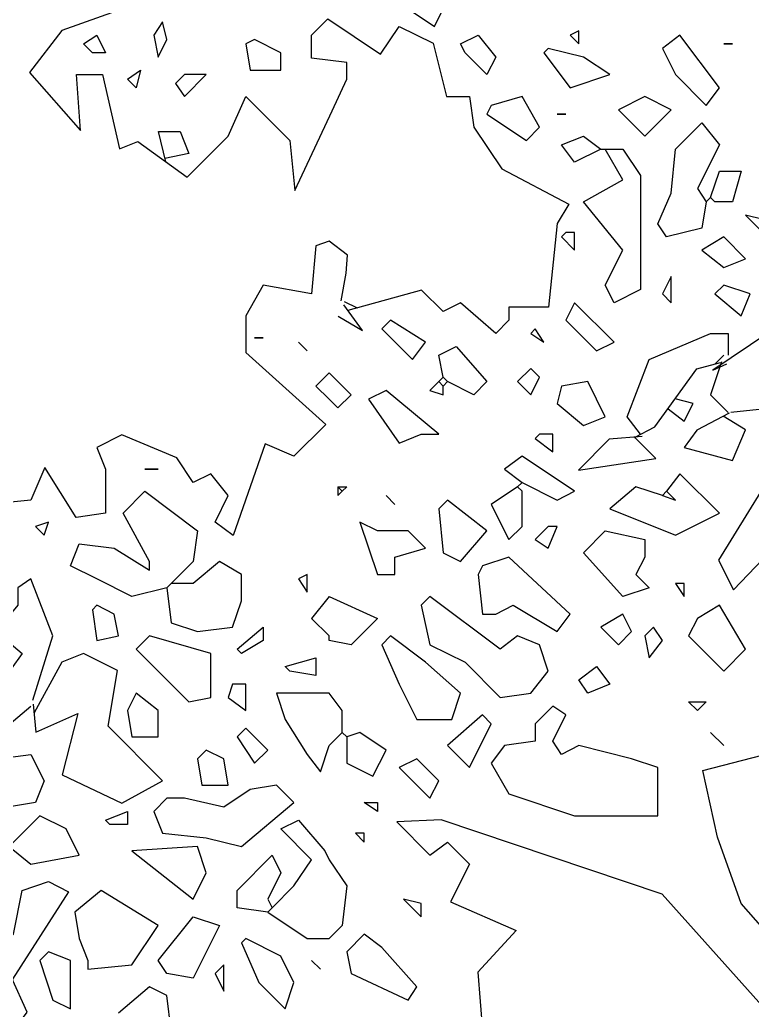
# Model space of a CAD drawing. Header units: metres. Extents: x -3.8 to 7.9, y -0.6 to 14.
# Drawn here: x -2.181 to -1.369, y 8.554 to 9.652 of the extents above; entities that cross this region are included whole.
import ezdxf

# ---------------------------------------------------------------- set-up
doc = ezdxf.new("R2010")
doc.units = ezdxf.units.M
doc.layers.add('ceco.net 88 green shadow', color=102, linetype='Continuous')
doc.layers.add('ceco.net 88 pair trees', color=7, linetype='Continuous')

msp = doc.modelspace()

# ---------------------------------------------------------------- linework, layer by layer
at = {"layer": 'ceco.net 88 green shadow', "linetype": 'Continuous'}
for p, q in [((-1.7503, 9.6638), (-1.7211, 9.6443)), ((-1.7211, 9.6443), (-1.7114, 9.6638)), ((-2.0225, 9.6492), (-2.0322, 9.6346)), ((-2.0176, 9.6297), (-2.0225, 9.6492)), ((-1.5608, 9.6395), (-1.5705, 9.6346)), ((-1.5608, 9.6249), (-1.5608, 9.6395)), ((-2.1099, 9.6249), (-2.0954, 9.6346)), ((-2.0954, 9.6346), (-2.0856, 9.6152)), ((-2.0322, 9.6346), (-2.0273, 9.6103)), ((-2.0273, 9.6103), (-2.0176, 9.6297)), ((-1.9204, 9.6297), (-1.9301, 9.6249)), ((-1.8912, 9.6152), (-1.9204, 9.6297)), ((-1.692, 9.6249), (-1.6725, 9.6346)), ((-1.6725, 9.6346), (-1.6531, 9.6103)), ((-1.5705, 9.6346), (-1.5608, 9.6249)), ((-1.449, 9.6346), (-1.4684, 9.62)), ((-1.4052, 9.5763), (-1.449, 9.6346)), ((-2.1002, 9.6152), (-2.1099, 9.6249)), ((-2.0856, 9.6152), (-2.1002, 9.6152)), ((-1.9301, 9.6249), (-1.9253, 9.5957)), ((-1.8912, 9.5957), (-1.8912, 9.6152)), ((-1.6871, 9.6152), (-1.692, 9.6249)), ((-1.6628, 9.5909), (-1.6871, 9.6152)), ((-1.5948, 9.62), (-1.5996, 9.6152)), ((-1.5996, 9.6152), (-1.5705, 9.5763)), ((-1.5559, 9.6103), (-1.5948, 9.62)), ((-1.4684, 9.62), (-1.4538, 9.5909)), ((-1.4004, 9.6249), (-1.3907, 9.6249)), ((-1.3907, 9.6249), (-1.4004, 9.6249)), ((-1.6531, 9.6103), (-1.6628, 9.5909)), ((-1.5267, 9.5909), (-1.5559, 9.6103)), ((-2.0613, 9.586), (-2.0468, 9.5957)), ((-2.0468, 9.5957), (-2.0516, 9.5763)), ((-1.9253, 9.5957), (-1.8912, 9.5957)), ((-2.0516, 9.5763), (-2.0613, 9.586)), ((-1.9982, 9.5909), (-2.0079, 9.5811)), ((-1.9982, 9.5666), (-1.9739, 9.5909)), ((-1.9739, 9.5909), (-1.9982, 9.5909)), ((-1.5705, 9.5763), (-1.5267, 9.5909)), ((-1.4538, 9.5909), (-1.4198, 9.5568)), ((-2.0079, 9.5811), (-1.9982, 9.5666)), ((-1.4198, 9.5568), (-1.4052, 9.5763)), ((-1.6239, 9.5666), (-1.658, 9.5568)), ((-1.6045, 9.5325), (-1.6239, 9.5666)), ((-1.4879, 9.5666), (-1.517, 9.552)), ((-1.4587, 9.552), (-1.4879, 9.5666)), ((-1.658, 9.5568), (-1.6628, 9.5471)), ((-1.517, 9.552), (-1.4879, 9.5228)), ((-1.4879, 9.5228), (-1.4587, 9.552)), ((-1.6628, 9.5471), (-1.6191, 9.518)), ((-1.5851, 9.5471), (-1.5753, 9.5471)), ((-1.5753, 9.5471), (-1.5851, 9.5471)), ((-1.4538, 9.5082), (-1.4247, 9.5374)), ((-1.4247, 9.5374), (-1.4052, 9.5131)), ((-1.6191, 9.518), (-1.6045, 9.5325)), ((-1.5802, 9.5131), (-1.5559, 9.5228)), ((-1.5559, 9.5228), (-1.5365, 9.5082)), ((-1.5656, 9.4937), (-1.5802, 9.5131)), ((-1.5365, 9.5082), (-1.5656, 9.4937)), ((-1.5365, 9.5082), (-1.5316, 9.5082)), ((-1.5316, 9.5082), (-1.5122, 9.5082)), ((-1.5122, 9.4742), (-1.5316, 9.5082)), ((-1.5122, 9.5082), (-1.4927, 9.4791)), ((-1.4587, 9.4596), (-1.4538, 9.5082)), ((-1.4052, 9.5131), (-1.4295, 9.4645)), ((-1.415, 9.4548), (-1.4052, 9.4839)), ((-1.4052, 9.4839), (-1.3809, 9.4839)), ((-1.3809, 9.4839), (-1.3907, 9.4499)), ((-1.5559, 9.4499), (-1.5122, 9.4742)), ((-1.4927, 9.4791), (-1.4927, 9.3527)), ((-1.4295, 9.4645), (-1.4198, 9.4499)), ((-1.5122, 9.3965), (-1.5559, 9.4499)), ((-1.4733, 9.4256), (-1.4587, 9.4596)), ((-1.4198, 9.4499), (-1.4247, 9.4208)), ((-1.4198, 9.4499), (-1.415, 9.4548)), ((-1.4101, 9.4499), (-1.415, 9.4548)), ((-1.3907, 9.4499), (-1.4101, 9.4499)), ((-1.3761, 9.4353), (-1.3275, 9.3867)), ((-1.3566, 9.4305), (-1.3761, 9.4353)), ((-1.4636, 9.411), (-1.4733, 9.4256)), ((-1.4247, 9.4208), (-1.4636, 9.411)), ((-1.5753, 9.4159), (-1.5802, 9.411)), ((-1.5802, 9.411), (-1.5656, 9.3965)), ((-1.5656, 9.4159), (-1.5753, 9.4159)), ((-1.5656, 9.3965), (-1.5656, 9.4159)), ((-1.4004, 9.411), (-1.4247, 9.3965)), ((-1.3761, 9.3867), (-1.4004, 9.411)), ((-1.5316, 9.3576), (-1.5122, 9.3965)), ((-1.4247, 9.3965), (-1.4004, 9.377)), ((-1.4004, 9.377), (-1.3761, 9.3867)), ((-1.4587, 9.3673), (-1.4684, 9.3479)), ((-1.4587, 9.3381), (-1.4587, 9.3673)), ((-1.5219, 9.3381), (-1.5316, 9.3576)), ((-1.4927, 9.3527), (-1.5219, 9.3381)), ((-1.4004, 9.3576), (-1.4101, 9.3479)), ((-1.3712, 9.3479), (-1.4004, 9.3576)), ((-1.4684, 9.3479), (-1.4587, 9.3381)), ((-1.4101, 9.3479), (-1.3809, 9.3236)), ((-1.3809, 9.3236), (-1.3712, 9.3479)), ((-1.5656, 9.3381), (-1.5753, 9.3187)), ((-1.5219, 9.2944), (-1.5656, 9.3381)), ((-1.7697, 9.3187), (-1.7795, 9.309)), ((-1.7309, 9.2944), (-1.7697, 9.3187)), ((-1.5753, 9.3187), (-1.5413, 9.2847)), ((-1.7795, 9.309), (-1.7454, 9.275)), ((-1.6094, 9.309), (-1.6142, 9.3041)), ((-1.5996, 9.2944), (-1.6094, 9.309)), ((-1.9204, 9.2993), (-1.9107, 9.2993)), ((-1.9107, 9.2993), (-1.9204, 9.2993)), ((-1.6142, 9.3041), (-1.5996, 9.2944)), ((-1.8718, 9.2944), (-1.8621, 9.2847)), ((-1.8621, 9.2847), (-1.8718, 9.2944)), ((-1.7454, 9.275), (-1.7309, 9.2944)), ((-1.7163, 9.2798), (-1.6968, 9.2895)), ((-1.6968, 9.2895), (-1.6628, 9.2507)), ((-1.5413, 9.2847), (-1.5219, 9.2944)), ((-1.7114, 9.2555), (-1.7163, 9.2798)), ((-1.6142, 9.2652), (-1.6288, 9.2507)), ((-1.6045, 9.2555), (-1.6142, 9.2652)), ((-1.8378, 9.2604), (-1.8524, 9.2458)), ((-1.8378, 9.2604), (-1.8135, 9.2361)), ((-1.7163, 9.2507), (-1.7114, 9.2555)), ((-1.7114, 9.2555), (-1.7066, 9.2507)), ((-1.6142, 9.2361), (-1.6045, 9.2555)), ((-1.8524, 9.2458), (-1.8378, 9.2312)), ((-1.7163, 9.2507), (-1.726, 9.2409)), ((-1.7163, 9.2507), (-1.7114, 9.2458)), ((-1.7114, 9.2458), (-1.7066, 9.2507)), ((-1.7114, 9.2361), (-1.7114, 9.2458)), ((-1.6774, 9.2361), (-1.7066, 9.2507)), ((-1.6628, 9.2507), (-1.6774, 9.2361)), ((-1.6288, 9.2507), (-1.6142, 9.2361)), ((-1.5802, 9.2458), (-1.5851, 9.2264)), ((-1.551, 9.2507), (-1.5802, 9.2458)), ((-1.5316, 9.2118), (-1.551, 9.2507)), ((-1.8281, 9.2215), (-1.8378, 9.2312)), ((-1.8135, 9.2361), (-1.8281, 9.2215)), ((-1.7746, 9.2409), (-1.794, 9.2312)), ((-1.794, 9.2312), (-1.76, 9.1826)), ((-1.7163, 9.1923), (-1.7746, 9.2409)), ((-1.726, 9.2409), (-1.7114, 9.2361)), ((-1.5851, 9.2264), (-1.5559, 9.2021)), ((-1.5559, 9.2021), (-1.5316, 9.2118)), ((-1.76, 9.1826), (-1.7357, 9.1923)), ((-1.7357, 9.1923), (-1.7163, 9.1923)), ((-1.6045, 9.1923), (-1.6094, 9.1875)), ((-1.6094, 9.1875), (-1.5899, 9.1729)), ((-1.5899, 9.1923), (-1.6045, 9.1923)), ((-1.5899, 9.1729), (-1.5899, 9.1923)), ((-1.6239, 9.168), (-1.6434, 9.1535)), ((-1.5656, 9.1292), (-1.6239, 9.168)), ((-2.0419, 9.1535), (-2.0273, 9.1535)), ((-2.0273, 9.1535), (-2.0419, 9.1535)), ((-1.6434, 9.1535), (-1.6239, 9.1389)), ((-1.449, 9.1486), (-1.4636, 9.1292)), ((-1.4052, 9.1049), (-1.449, 9.1486)), ((-1.8281, 9.134), (-1.8281, 9.1243)), ((-1.8281, 9.134), (-1.8183, 9.134)), ((-1.8281, 9.134), (-1.8232, 9.1292)), ((-1.8183, 9.134), (-1.8232, 9.1292)), ((-1.6288, 9.134), (-1.658, 9.1146)), ((-1.6288, 9.134), (-1.6239, 9.1389)), ((-1.6239, 9.1292), (-1.6288, 9.134)), ((-1.6239, 9.1389), (-1.5851, 9.1194)), ((-1.4976, 9.134), (-1.5267, 9.1097)), ((-1.4684, 9.1243), (-1.4976, 9.134)), ((-2.0662, 9.1049), (-2.0419, 9.1292)), ((-2.0419, 9.1292), (-1.9836, 9.0854)), ((-1.8281, 9.1243), (-1.8232, 9.1292)), ((-1.7746, 9.1243), (-1.7649, 9.1146)), ((-1.7649, 9.1146), (-1.7746, 9.1243)), ((-1.6239, 9.1097), (-1.6239, 9.1292)), ((-1.5851, 9.1194), (-1.5656, 9.1292)), ((-1.4684, 9.1243), (-1.4636, 9.1292)), ((-1.4684, 9.1243), (-1.4538, 9.1194)), ((-1.4538, 9.1194), (-1.4636, 9.1292)), ((-1.7066, 9.1194), (-1.7163, 9.1097)), ((-1.7163, 9.1097), (-1.7114, 9.0611)), ((-1.6628, 9.0854), (-1.7066, 9.1194)), ((-1.658, 9.1146), (-1.6385, 9.0757)), ((-1.6239, 9.0903), (-1.6239, 9.1097)), ((-1.5267, 9.1097), (-1.4538, 9.0806)), ((-2.037, 9.0514), (-2.0662, 9.1049)), ((-1.4538, 9.0806), (-1.4052, 9.1049)), ((-2.1488, 9.0951), (-2.1634, 9.0903)), ((-2.1634, 9.0903), (-2.1537, 9.0806)), ((-2.1537, 9.0806), (-2.1488, 9.0951)), ((-1.8038, 9.0951), (-1.7843, 9.0368)), ((-1.7843, 9.0854), (-1.8038, 9.0951)), ((-1.6385, 9.0757), (-1.6239, 9.0903)), ((-1.5948, 9.0903), (-1.6094, 9.0757)), ((-1.5948, 9.066), (-1.5851, 9.0903)), ((-1.5851, 9.0903), (-1.5948, 9.0903)), ((-1.9836, 9.0854), (-1.9884, 9.0514)), ((-1.7503, 9.0854), (-1.7843, 9.0854)), ((-1.7309, 9.066), (-1.7503, 9.0854)), ((-1.692, 9.0514), (-1.6628, 9.0854)), ((-1.5559, 9.0611), (-1.5316, 9.0854)), ((-1.5316, 9.0854), (-1.4879, 9.0757)), ((-2.1245, 9.0465), (-2.1148, 9.0708)), ((-2.1148, 9.0708), (-2.0759, 9.066)), ((-2.0759, 9.066), (-2.037, 9.0417)), ((-1.7649, 9.0563), (-1.7309, 9.066)), ((-1.6094, 9.0757), (-1.5948, 9.066)), ((-1.4879, 9.0757), (-1.4879, 9.0563)), ((-1.7649, 9.0368), (-1.7649, 9.0563)), ((-1.7114, 9.0611), (-1.692, 9.0514)), ((-1.6385, 9.0563), (-1.6677, 9.0465)), ((-1.5705, 8.9931), (-1.6385, 9.0563)), ((-1.5122, 9.0125), (-1.5559, 9.0611)), ((-1.4879, 9.0563), (-1.4976, 9.0368)), ((-2.0954, 9.032), (-2.1245, 9.0465)), ((-2.037, 9.0417), (-2.037, 9.0514)), ((-1.9884, 9.0514), (-2.0127, 9.0271)), ((-1.9593, 9.0514), (-1.9884, 9.0271)), ((-1.935, 9.0368), (-1.9593, 9.0514)), ((-1.6677, 9.0465), (-1.6725, 9.0368)), ((-1.935, 9.0077), (-1.935, 9.0368)), ((-1.8621, 9.0368), (-1.8718, 9.032)), ((-1.8621, 9.0174), (-1.8621, 9.0368)), ((-1.7843, 9.0368), (-1.7649, 9.0368)), ((-1.6725, 9.0368), (-1.6677, 8.9931)), ((-1.4976, 9.0368), (-1.483, 9.0222)), ((-2.0565, 9.0125), (-2.0954, 9.032)), ((-2.0176, 9.0222), (-2.0565, 9.0125)), ((-2.0176, 9.0222), (-2.0127, 9.0271)), ((-2.0176, 9.0222), (-2.0127, 8.9834)), ((-1.9884, 9.0271), (-2.0127, 9.0271)), ((-1.8718, 9.032), (-1.8621, 9.0174)), ((-1.483, 9.0222), (-1.5122, 9.0125)), ((-1.4538, 9.0271), (-1.4441, 9.0125)), ((-1.4441, 9.0271), (-1.4538, 9.0271)), ((-1.4441, 9.0125), (-1.4441, 9.0271)), ((-1.8378, 9.0125), (-1.8572, 8.9882)), ((-1.8378, 9.0125), (-1.7843, 8.9882)), ((-1.726, 9.0125), (-1.7357, 9.0028)), ((-1.6482, 8.9542), (-1.726, 9.0125)), ((-2.0954, 9.0028), (-2.1002, 8.9979)), ((-2.0759, 8.9931), (-2.0954, 9.0028)), ((-1.9447, 8.9785), (-1.935, 9.0077)), ((-1.7357, 9.0028), (-1.726, 8.9591)), ((-1.6531, 8.9931), (-1.6337, 9.0028)), ((-1.6337, 9.0028), (-1.5851, 8.9736)), ((-1.4052, 9.0028), (-1.4295, 8.9882)), ((-1.3761, 8.9542), (-1.4052, 9.0028)), ((-2.1002, 8.9979), (-2.0954, 8.9639)), ((-2.0711, 8.9688), (-2.0759, 8.9931)), ((-1.6677, 8.9931), (-1.6531, 8.9931)), ((-1.5851, 8.9736), (-1.5705, 8.9931)), ((-1.5122, 8.9931), (-1.5365, 8.9785)), ((-1.5024, 8.9736), (-1.5122, 8.9931)), ((-2.0127, 8.9834), (-1.9836, 8.9736)), ((-1.9836, 8.9736), (-1.9447, 8.9785)), ((-1.9398, 8.9542), (-1.9107, 8.9785)), ((-1.9107, 8.9785), (-1.9107, 8.9639)), ((-1.8572, 8.9882), (-1.8378, 8.9688)), ((-1.7843, 8.9882), (-1.8135, 8.9591)), ((-1.5365, 8.9785), (-1.517, 8.9591)), ((-1.4781, 8.9785), (-1.4879, 8.9688)), ((-1.4684, 8.9639), (-1.4781, 8.9785)), ((-1.4295, 8.9882), (-1.4393, 8.9688)), ((-2.0954, 8.9639), (-2.0711, 8.9688)), ((-2.037, 8.9688), (-2.0516, 8.9542)), ((-1.969, 8.9493), (-2.037, 8.9688)), ((-1.8378, 8.9639), (-1.8378, 8.9688)), ((-1.7697, 8.9688), (-1.7795, 8.9591)), ((-1.7309, 8.9396), (-1.7697, 8.9688)), ((-1.6288, 8.9688), (-1.6482, 8.9542)), ((-1.6045, 8.9591), (-1.6288, 8.9688)), ((-1.517, 8.9591), (-1.5024, 8.9736)), ((-1.4879, 8.9688), (-1.483, 8.9445)), ((-1.4393, 8.9688), (-1.4004, 8.9299)), ((-1.9107, 8.9639), (-1.935, 8.9493)), ((-1.8135, 8.9591), (-1.8378, 8.9639)), ((-1.7795, 8.9591), (-1.76, 8.9153)), ((-1.726, 8.9591), (-1.6871, 8.9396)), ((-1.5948, 8.9299), (-1.6045, 8.9591)), ((-1.483, 8.9445), (-1.4684, 8.9639)), ((-2.0516, 8.9542), (-1.9933, 8.8959)), ((-1.969, 8.9007), (-1.969, 8.9493)), ((-1.935, 8.9493), (-1.9398, 8.9542)), ((-1.4004, 8.9299), (-1.3761, 8.9542)), ((-1.8864, 8.9348), (-1.8524, 8.9445)), ((-1.8815, 8.9299), (-1.8864, 8.9348)), ((-1.8524, 8.9445), (-1.8524, 8.925)), ((-1.692, 8.9056), (-1.7309, 8.9396)), ((-1.6871, 8.9396), (-1.6482, 8.9007)), ((-1.5608, 8.9202), (-1.5413, 8.9348)), ((-1.5413, 8.9348), (-1.5267, 8.9153)), ((-1.8524, 8.925), (-1.8815, 8.9299)), ((-1.6142, 8.9056), (-1.5948, 8.9299)), ((-1.9447, 8.9153), (-1.9496, 8.9007)), ((-1.9301, 8.9153), (-1.9447, 8.9153)), ((-1.9301, 8.8862), (-1.9301, 8.9153)), ((-1.76, 8.9153), (-1.7406, 8.8764)), ((-1.551, 8.9056), (-1.5608, 8.9202)), ((-1.5267, 8.9153), (-1.551, 8.9056)), ((-2.0516, 8.9056), (-2.0613, 8.8862)), ((-2.0273, 8.8862), (-2.0516, 8.9056)), ((-1.8378, 8.9056), (-1.8961, 8.9056)), ((-1.8961, 8.9056), (-1.8864, 8.8764)), ((-1.8232, 8.8862), (-1.8378, 8.9056)), ((-1.7017, 8.8764), (-1.692, 8.9056)), ((-1.6482, 8.9007), (-1.6142, 8.9056)), ((-1.9933, 8.8959), (-1.969, 8.9007)), ((-1.9496, 8.9007), (-1.9301, 8.8862)), ((-1.5899, 8.891), (-1.6094, 8.8716)), ((-1.5753, 8.8813), (-1.5899, 8.891)), ((-1.4393, 8.8959), (-1.4198, 8.8959)), ((-1.4295, 8.8862), (-1.4393, 8.8959)), ((-1.4198, 8.8959), (-1.4295, 8.8862)), ((-2.0613, 8.8862), (-2.0565, 8.857)), ((-2.0273, 8.857), (-2.0273, 8.8862)), ((-1.8232, 8.8619), (-1.8232, 8.8862)), ((-1.6677, 8.8813), (-1.7066, 8.8473)), ((-1.658, 8.8716), (-1.6677, 8.8813)), ((-1.5899, 8.8521), (-1.5753, 8.8813)), ((-1.8864, 8.8764), (-1.8621, 8.8376)), ((-1.7406, 8.8764), (-1.7017, 8.8764)), ((-1.6823, 8.823), (-1.658, 8.8716)), ((-1.6094, 8.8716), (-1.6094, 8.8521)), ((-2.0565, 8.857), (-2.0273, 8.857)), ((-1.9301, 8.8667), (-1.9398, 8.857)), ((-1.9398, 8.857), (-1.9204, 8.8278)), ((-1.9058, 8.8424), (-1.9301, 8.8667)), ((-1.8232, 8.8619), (-1.8378, 8.8473)), ((-1.8232, 8.8619), (-1.8183, 8.857)), ((-1.8038, 8.8619), (-1.8183, 8.857)), ((-1.8183, 8.857), (-1.8183, 8.8278)), ((-1.7746, 8.8424), (-1.8038, 8.8619)), ((-1.415, 8.8619), (-1.4004, 8.8473)), ((-1.4004, 8.8473), (-1.415, 8.8619)), ((-1.8475, 8.8181), (-1.8378, 8.8473)), ((-1.7066, 8.8473), (-1.6823, 8.823)), ((-1.6434, 8.8473), (-1.658, 8.8278)), ((-1.6094, 8.8521), (-1.6434, 8.8473)), ((-1.5802, 8.8376), (-1.5899, 8.8521)), ((-1.5608, 8.8473), (-1.5802, 8.8376)), ((-1.5024, 8.8327), (-1.5608, 8.8473)), ((-2.2412, 8.8278), (-2.1683, 8.8376)), ((-2.1683, 8.8376), (-2.1537, 8.8084)), ((-1.9739, 8.8424), (-1.9836, 8.8327)), ((-1.9544, 8.8327), (-1.9739, 8.8424)), ((-1.9204, 8.8278), (-1.9058, 8.8424)), ((-1.8621, 8.8376), (-1.8475, 8.8181)), ((-1.7892, 8.8133), (-1.7746, 8.8424)), ((-1.9836, 8.8327), (-1.9787, 8.8035)), ((-1.9496, 8.8035), (-1.9544, 8.8327)), ((-1.8183, 8.8278), (-1.7892, 8.8133)), ((-1.7406, 8.8327), (-1.76, 8.823)), ((-1.7163, 8.8084), (-1.7406, 8.8327)), ((-1.658, 8.8278), (-1.6385, 8.7938)), ((-1.4733, 8.823), (-1.5024, 8.8327)), ((-1.76, 8.823), (-1.726, 8.789)), ((-1.4733, 8.7695), (-1.4733, 8.823)), ((-2.1537, 8.8084), (-2.1634, 8.7841)), ((-1.9787, 8.8035), (-1.9496, 8.8035)), ((-1.8961, 8.8035), (-1.9253, 8.7987)), ((-1.8767, 8.7841), (-1.8961, 8.8035)), ((-1.726, 8.789), (-1.7163, 8.8084)), ((-1.9253, 8.7987), (-1.9544, 8.7792)), ((-1.6385, 8.7938), (-1.5656, 8.7695)), ((-2.1634, 8.7841), (-2.2217, 8.7744)), ((-2.0176, 8.789), (-2.0322, 8.7744)), ((-1.9982, 8.789), (-2.0176, 8.789)), ((-1.9544, 8.7792), (-1.9982, 8.789)), ((-1.935, 8.7355), (-1.8767, 8.7841)), ((-1.7989, 8.7841), (-1.7843, 8.7841)), ((-1.7843, 8.7744), (-1.7989, 8.7841)), ((-1.7843, 8.7841), (-1.7843, 8.7744)), ((-2.1585, 8.7695), (-2.1926, 8.7355)), ((-2.1294, 8.7549), (-2.1585, 8.7695)), ((-2.0856, 8.7647), (-2.0613, 8.7744)), ((-2.0613, 8.7744), (-2.0613, 8.7598)), ((-2.0322, 8.7744), (-2.0225, 8.7501)), ((-1.5656, 8.7695), (-1.4733, 8.7695)), ((-2.0808, 8.7598), (-2.0856, 8.7647)), ((-2.0613, 8.7598), (-2.0808, 8.7598)), ((-1.8912, 8.7549), (-1.8718, 8.7647)), ((-1.8718, 8.7647), (-1.8426, 8.7306)), ((-2.1148, 8.7258), (-2.1294, 8.7549)), ((-2.0225, 8.7501), (-1.9739, 8.7452)), ((-1.8572, 8.7209), (-1.8912, 8.7549)), ((-1.8086, 8.7501), (-1.7989, 8.7404)), ((-1.7989, 8.7501), (-1.8086, 8.7501)), ((-1.7989, 8.7404), (-1.7989, 8.7501)), ((-1.9739, 8.7452), (-1.935, 8.7355)), ((-2.1926, 8.7355), (-2.1683, 8.7161)), ((-2.1683, 8.7161), (-2.1148, 8.7258)), ((-1.9836, 8.7355), (-2.0565, 8.7306)), ((-2.0565, 8.7306), (-1.9884, 8.6772)), ((-1.9739, 8.7063), (-1.9836, 8.7355)), ((-1.9398, 8.6869), (-1.901, 8.7258)), ((-1.901, 8.7258), (-1.8912, 8.7063)), ((-1.8426, 8.7306), (-1.8378, 8.7209)), ((-1.8767, 8.6918), (-1.8572, 8.7209)), ((-1.8378, 8.7209), (-1.8183, 8.6918)), ((-1.9884, 8.6772), (-1.9739, 8.7063)), ((-1.8912, 8.7063), (-1.9058, 8.6772)), ((-2.0905, 8.6869), (-2.1197, 8.6626)), ((-2.0273, 8.648), (-2.0905, 8.6869)), ((-1.9398, 8.6675), (-1.9398, 8.6869)), ((-1.901, 8.6675), (-1.8767, 8.6918)), ((-1.8183, 8.6918), (-1.8232, 8.648)), ((-1.9058, 8.6772), (-1.901, 8.6675)), ((-1.7552, 8.6772), (-1.7357, 8.6577)), ((-1.7357, 8.6723), (-1.7552, 8.6772)), ((-1.7357, 8.6577), (-1.7357, 8.6723)), ((-2.1197, 8.6626), (-2.1148, 8.6334)), ((-1.9058, 8.6626), (-1.9398, 8.6675)), ((-1.9058, 8.6626), (-1.901, 8.6675)), ((-1.9058, 8.6626), (-1.8621, 8.6334)), ((-2.0273, 8.6091), (-1.9884, 8.6577)), ((-1.9884, 8.6577), (-1.9593, 8.648)), ((-2.0565, 8.6043), (-2.0273, 8.648)), ((-1.9593, 8.648), (-1.9884, 8.5897)), ((-1.8232, 8.648), (-1.8378, 8.6334)), ((-1.7989, 8.6383), (-1.8183, 8.6189)), ((-1.7795, 8.6237), (-1.7989, 8.6383)), ((-2.1148, 8.6334), (-2.1051, 8.6091)), ((-1.9301, 8.6334), (-1.935, 8.6286)), ((-1.935, 8.6286), (-1.9155, 8.5848)), ((-1.8912, 8.614), (-1.9301, 8.6334)), ((-1.8621, 8.6334), (-1.8378, 8.6334)), ((-2.1488, 8.6189), (-2.1585, 8.6091)), ((-2.1245, 8.6091), (-2.1488, 8.6189)), ((-1.8183, 8.6189), (-1.8135, 8.5946)), ((-1.7406, 8.58), (-1.7795, 8.6237)), ((-2.1585, 8.6091), (-2.144, 8.5654)), ((-2.1245, 8.5557), (-2.1245, 8.6091)), ((-2.1051, 8.6091), (-2.1051, 8.5994)), ((-2.0176, 8.5946), (-2.0273, 8.6091)), ((-1.8767, 8.5848), (-1.8912, 8.614)), ((-1.8572, 8.6091), (-1.8475, 8.5994)), ((-1.8475, 8.5994), (-1.8572, 8.6091)), ((-2.1051, 8.5994), (-2.0565, 8.6043)), ((-1.9884, 8.5897), (-2.0176, 8.5946)), ((-1.9544, 8.6043), (-1.9641, 8.5946)), ((-1.9641, 8.5946), (-1.9544, 8.5751)), ((-1.9544, 8.5751), (-1.9544, 8.6043)), ((-1.8135, 8.5946), (-1.7503, 8.5654)), ((-1.9155, 8.5848), (-1.8864, 8.5557)), ((-1.8864, 8.5557), (-1.8767, 8.5848)), ((-2.037, 8.58), (-2.0711, 8.5508)), ((-2.0176, 8.5703), (-2.037, 8.58)), ((-1.7503, 8.5654), (-1.7406, 8.58)), ((-2.144, 8.5654), (-2.1245, 8.5557)), ((-2.0127, 8.5314), (-2.0176, 8.5703))]:
    msp.add_line(p, q, dxfattribs=at)
at = {"layer": 'ceco.net 88 pair trees', "linetype": 'Continuous'}
for p, q in [((-1.821, 9.3394), (-1.8067, 9.3323)), ((-1.4004, 9.2798), (-1.4101, 9.2701)), ((-1.4123, 9.2633), (-1.397, 9.2703))]:
    msp.add_line(p, q, dxfattribs=at)
for points in [[(-2.0521, 9.6689), (-2.134, 9.6397), (-2.17, 9.5933), (-2.1133, 9.5289), (-2.1177, 9.5909), (-2.0888, 9.5909), (-2.0701, 9.5087), (-2.0497, 9.5168), (-1.9952, 9.4771), (-1.9496, 9.5228), (-1.9301, 9.5666), (-1.8815, 9.518), (-1.8759, 9.4623), (-1.8344, 9.5508), (-1.8183, 9.586), (-1.8183, 9.6042), (-1.8572, 9.6091), (-1.8572, 9.6346), (-1.8392, 9.6526), (-1.7807, 9.6135), (-1.76, 9.6443), (-1.7226, 9.6256), (-1.7078, 9.5666), (-1.6823, 9.5666), (-1.6774, 9.5325), (-1.6465, 9.4864), (-1.5719, 9.4475), (-1.5848, 9.4259), (-1.5945, 9.3333), (-1.6385, 9.3333), (-1.6385, 9.3187), (-1.6531, 9.3041), (-1.692, 9.3381), (-1.7114, 9.3284), (-1.7352, 9.352), (-1.8169, 9.3296)], [(-2.0188, 9.4942), (-2.0268, 9.5277), (-2.003, 9.5277), (-1.9933, 9.5034), (-2.0198, 9.498)], [(-1.8244, 9.3401), (-1.8188, 9.371), (-1.8174, 9.3909), (-1.8378, 9.4062), (-1.8524, 9.4013), (-1.8572, 9.3479), (-1.9107, 9.3576), (-1.9301, 9.3236), (-1.9301, 9.283), (-1.8414, 9.2033), (-1.8767, 9.168), (-1.9087, 9.1819), (-1.9442, 9.0801), (-1.9641, 9.0951), (-1.9496, 9.1243), (-1.969, 9.1486), (-1.9884, 9.1389), (-2.0067, 9.1663), (-2.0677, 9.1916), (-2.0954, 9.1778), (-2.0856, 9.1535), (-2.0856, 9.1049), (-2.118, 9.1002), (-2.1529, 9.1554), (-2.1683, 9.1194), (-2.2205, 9.1141)], [(-1.8276, 9.3233), (-1.8008, 9.3073), (-1.8213, 9.3357)], [(-1.4927, 9.1923), (-1.5073, 9.2118), (-1.483, 9.275), (-1.415, 9.3041), (-1.3955, 9.3041), (-1.3955, 9.2798)], [(-1.3924, 9.2169), (-1.3469, 9.2215), (-1.3323, 9.2555), (-1.3226, 9.2264), (-1.308, 9.2166), (-1.2774, 9.2575), (-1.3503, 9.3051), (-1.4123, 9.2633)], [(-1.4993, 9.1889), (-1.4767, 9.2004), (-1.43, 9.265), (-1.4038, 9.2718)], [(-1.4028, 9.2725), (-1.415, 9.2361), (-1.3955, 9.2166)], [(-1.4621, 9.2205), (-1.4441, 9.2069), (-1.4344, 9.2264), (-1.4543, 9.2315)], [(-1.3945, 9.2157), (-1.43, 9.1967), (-1.4441, 9.1778), (-1.3907, 9.1632), (-1.3761, 9.1972), (-1.4011, 9.2123)], [(-1.4908, 9.1897), (-1.5272, 9.187), (-1.5615, 9.1527), (-1.4757, 9.1654), (-1.499, 9.1889)], [(-1.2641, 9.1853), (-1.3258, 9.1829), (-1.406, 9.0529), (-1.3894, 9.0198), (-1.2842, 9.1301), (-1.2424, 9.1394), (-1.2512, 9.1858)], [(-2.1661, 8.8978), (-2.144, 8.9688), (-2.1683, 9.032), (-2.1828, 9.0222), (-2.1828, 9.0028), (-2.2071, 8.9736), (-2.178, 8.9493), (-2.2023, 8.9153), (-2.2266, 8.9153), (-2.2266, 8.8667), (-2.1974, 8.8667), (-2.1683, 8.891)], [(-2.1658, 8.8932), (-2.1629, 8.8621), (-2.1163, 8.8828), (-2.1337, 8.815), (-2.0677, 8.7834), (-2.0225, 8.8084), (-2.0827, 8.8687), (-2.0723, 8.9306), (-2.1099, 8.9493), (-2.1342, 8.9396), (-2.1649, 8.8835)], [(-1.4072, 8.746), (-1.4235, 8.8196), (-1.3579, 8.8368), (-1.2837, 8.8254), (-1.2837, 8.7744), (-1.3129, 8.7161), (-1.2837, 8.6723), (-1.2983, 8.6237), (-1.2254, 8.5605), (-1.1963, 8.5703), (-1.1873, 8.5525), (-1.2023, 8.493), (-1.24, 8.5119), (-1.3809, 8.6723), (-1.4072, 8.746)], [(-1.4687, 8.6828), (-1.7134, 8.7652), (-1.7627, 8.7627), (-1.726, 8.7258), (-1.7066, 8.7404), (-1.6823, 8.7161), (-1.7032, 8.6743), (-1.6305, 8.6424), (-1.6728, 8.5963), (-1.6677, 8.5314), (-1.5316, 8.4979), (-1.3124, 8.4784), (-1.2983, 8.4925), (-1.4687, 8.6828)], [(-2.29, 8.6395), (-2.3038, 8.6726), (-2.2718, 8.6862), (-2.2125, 8.6235), (-2.1877, 8.6383), (-2.178, 8.6869), (-2.1488, 8.6966), (-2.1265, 8.6854), (-2.1889, 8.5885)], [(-2.2446, 8.5438), (-2.1875, 8.5316), (-2.1724, 8.5518), (-2.1899, 8.5904)]]:
    msp.add_lwpolyline(points, dxfattribs=at)

doc.saveas('drawing.dxf')
